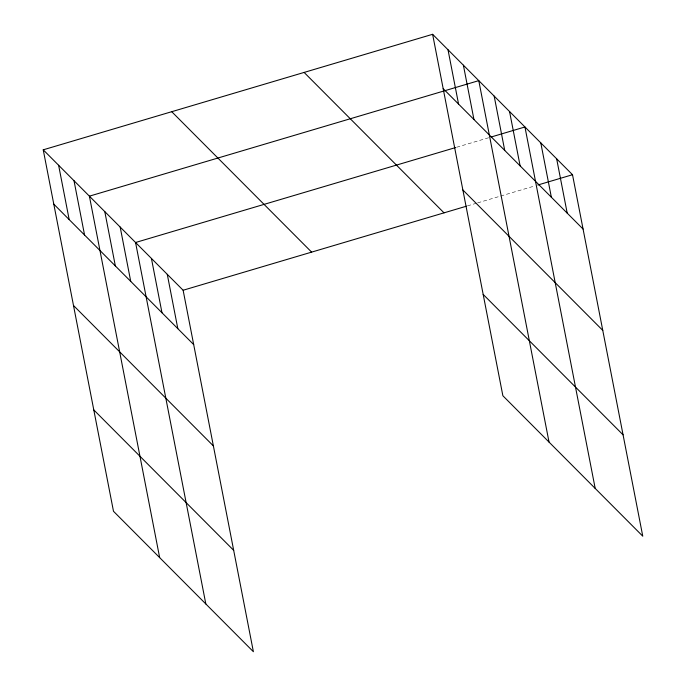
<?xml version="1.0" encoding="UTF-8"?>
<svg xmlns="http://www.w3.org/2000/svg" width="686" height="686" viewBox="0 0 686 686"><rect width="100%" height="100%" fill="white"/><g stroke="black" fill="none" stroke-linecap="round" stroke-linejoin="round"><path stroke-width="0.51" stroke-dasharray="3.43 2.57" d="M456.619 147.25L489.247 137.569M467.466 205.886L476.641 203.167M477.662 202.867L534.771 185.923"/><path stroke-width="1.03" d="M43.235 149.822L183.128 290.247L253.383 651.7L113.49 511.276L43.235 149.822L432.617 34.3L572.51 174.724L642.765 536.178L502.872 395.753L432.617 34.3M455.598 147.559L135.562 242.501L205.826 603.954M491.287 136.968L524.944 126.979L595.199 488.432M183.128 290.247L466.446 206.194M537.833 185.014L572.51 174.724M443.173 88.631L583.066 229.055M462.878 189.979L602.771 330.403M304.121 72.424L444.013 212.849M483.176 294.405L623.068 434.83M171.732 111.698L311.624 252.122M53.791 204.145L193.684 344.578M73.496 305.502L213.389 445.926M93.793 409.919L233.686 550.352M556.655 158.809L567.211 213.14M540.8 142.894L551.355 197.225M509.552 111.535L520.117 165.858M494.169 96.091L504.725 150.414M549.04 442.093L478.777 80.639L89.403 196.162L159.658 557.615M463.393 65.196L473.949 119.518M448.001 49.744L458.565 104.075M167.273 274.331L177.828 328.663M151.417 258.416L161.982 312.747M120.179 227.057L130.734 281.38M104.787 211.605L115.351 265.936M74.011 180.718L84.567 235.041M58.619 165.266L69.183 219.597"/></g></svg>
